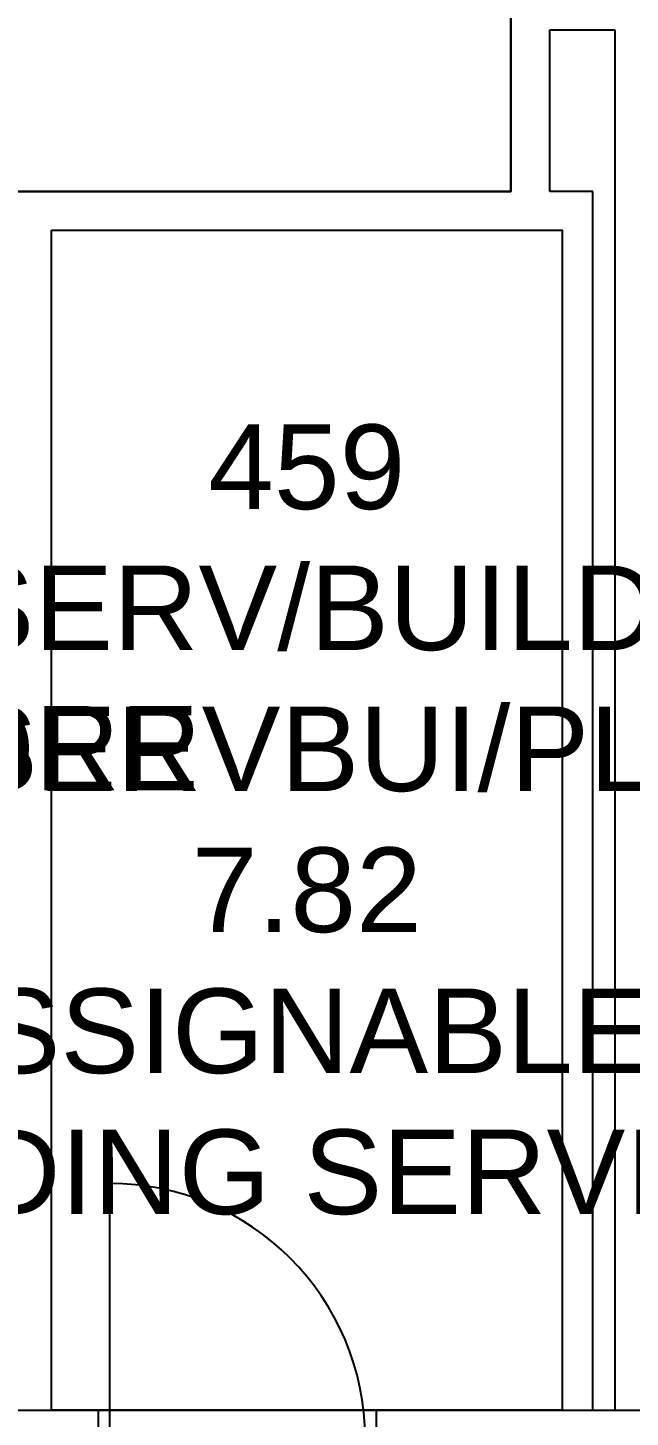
# Model space of a CAD drawing. Extents: x 14785 to 50894, y -3296 to 56414.
# Drawn here: x 33777 to 35947, y 2025 to 7032 of the extents above; entities that cross this region are included whole.
import ezdxf

# ---------------------------------------------------------------- set-up
doc = ezdxf.new("R2010")
doc.units = 0
doc.header["$MEASUREMENT"] = 0
for name, color, linetype in [('A-Door', 252, 'CONTINUOUS'), ('A-Wall__Brick', 7, 'CONTINUOUS'), ('GROS$', 7, 'CONTINUOUS'), ('RM$', 7, 'CONTINUOUS'), ('RM$TXT', 4, 'CONTINUOUS')]:
    doc.layers.add(name, color=color, linetype=linetype)
doc.styles.add('Arial', font='arial.ttf')

msp = doc.modelspace()

# ---------------------------------------------------------------- linework, layer by layer
at = {"layer": 'A-Door'}
msp.add_line((34072.1, 1947.4), (34072.1, 2867.4), dxfattribs=at)
at = {"layer": 'A-Door', "color": 252}
msp.add_arc((34072.1, 1947.4), 920, 0, 90, dxfattribs=at)
at = {"layer": 'A-Wall__Brick'}
for p, q in [((35517.1, 7223.9), (35517.1, 6441.9)), ((35657.1, 7023.9), (35892.1, 7023.9)), ((35657.1, 6441.9), (35657.1, 7023.9)), ((35892.1, 7023.9), (35892.1, 2050.4)), ((35517.1, 6441.9), (33651.6, 6441.9)), ((35812.1, 6441.9), (35657.1, 6441.9)), ((35812.1, 2050.4), (35812.1, 6441.9)), ((33862.1, 2050.4), (33862.1, 6301.9)), ((33862.1, 6301.9), (35702.1, 6301.9)), ((35702.1, 6301.9), (35702.1, 2050.4)), ((34032.1, 2050.4), (33862.1, 2050.4)), ((34032.1, 1842.4), (34032.1, 2050.4)), ((35702.1, 2050.4), (35032.1, 2050.4)), ((35032.1, 2050.4), (35032.1, 1842.4)), ((35812.1, 2050.4), (35892.1, 2050.4))]:
    msp.add_line(p, q, dxfattribs=at)
at = {"layer": 'GROS$', "flags": 128}
msp.add_lwpolyline([(27714.1, 2098.9), (31503.3, 2060.4), (32487.6, 2060.4), (32487.6, 2723.9), (33062.1, 2723.9), (33062.1, 2050.4), (35702.1, 2050.4), (36002.1, 2050.4), (36002.1, 1842.4), (39362.1, 1842.4), (39362.1, 1923.9), (47461.6, 1923.9)], dxfattribs=at)
at = {"layer": 'RM$', "flags": 128}
msp.add_lwpolyline([(27438.1, 8137.9), (27438.1, 6441.9), (35517.1, 6441.9), (35517.1, 11823.9), (34167.1, 11823.9), (34167.1, 7988.9), (30314.1, 7988.9), (30314.1, 8603.9), (27497.1, 8603.9), (27497.1, 8137.9)], close=True, dxfattribs=at)
at = {"layer": 'RM$'}
msp.add_lwpolyline([(33862.1, 6301.9), (35702.1, 6301.9), (35702.1, 2050.4), (33862.1, 2050.4)], close=True, dxfattribs=at)

# ---------------------------------------------------------------- texts
at = {"layer": 'RM$TXT', "char_height": 304.8, "attachment_point": 8, "style": 'Arial'}
for s, insert in [('455^M^JRENT^M^JRNT/STORE^M^J4.46^M^J-^M^J-^M^J', (33163.1, 2759.1)), ('459^M^JSERV/BUILD^M^JSERVBUI/PL^M^J7.82^M^JNON ASSIGNABLE AREA^M^JBUILDING SERVICES^M^J', (34782.1, 2752.5))]:
    msp.add_mtext(s, dxfattribs=dict(at, insert=insert))

doc.saveas('drawing.dxf')
